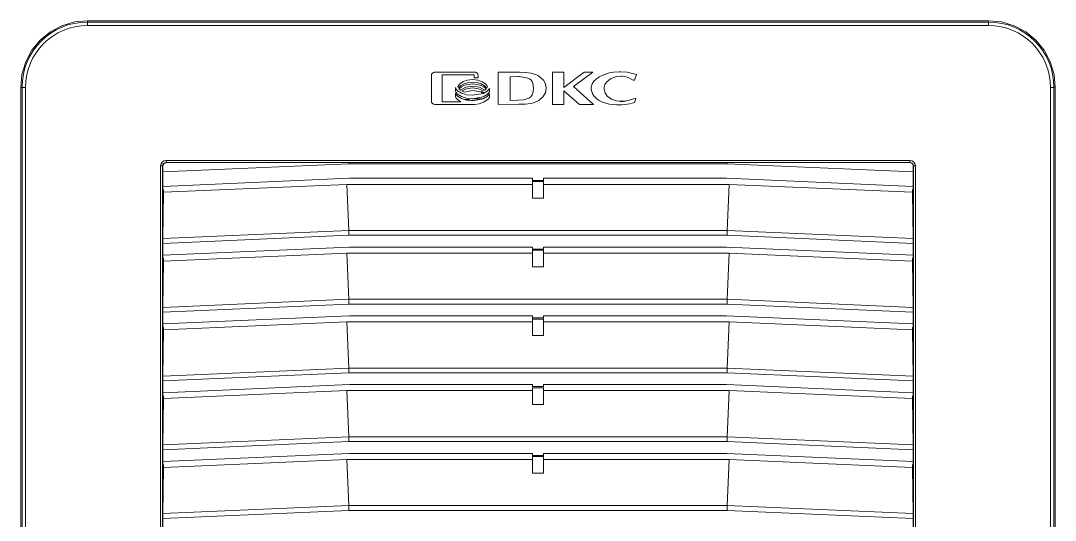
# Model space of a CAD drawing. Header units: millimetres. Extents: x -6000 to 26000, y -6000 to 26000.
# Drawn here: x 104.88 to 125.8, y -5023.27 to -5013.17 of the extents above; entities that cross this region are included whole.
import ezdxf

# ---------------------------------------------------------------- set-up
doc = ezdxf.new("R2010")
doc.units = ezdxf.units.MM
doc.header["$MEASUREMENT"] = 0
doc.layers.add('Чертеж и Рисунок_Ном._пера__7', color=7, linetype='Continuous', lineweight=15)

msp = doc.modelspace()

# ---------------------------------------------------------------- linework, layer by layer
at = {"layer": 'Чертеж и Рисунок_Ном._пера__7', "color": 7, "linetype": 'Continuous', "lineweight": 15}
for p, q in [((124.455, -5013.165), (106.233, -5013.165)), ((106.233, -5013.193), (106.233, -5013.165)), ((106.233, -5013.262), (106.233, -5013.193)), ((124.455, -5013.193), (106.233, -5013.193)), ((124.455, -5013.193), (124.455, -5013.165)), ((124.455, -5013.262), (124.455, -5013.193)), ((124.455, -5013.262), (106.233, -5013.262)), ((114.065, -5014.209), (113.255, -5014.209)), ((114.976, -5014.206), (114.539, -5014.209)), ((114.539, -5014.209), (114.539, -5014.858)), ((115.637, -5014.209), (115.637, -5014.858)), ((115.637, -5014.209), (115.867, -5014.209)), ((116.279, -5014.209), (115.867, -5014.514)), ((115.867, -5014.514), (115.867, -5014.209)), ((116.062, -5014.496), (116.454, -5014.209)), ((116.454, -5014.209), (116.279, -5014.209)), ((117.298, -5014.367), (117.336, -5014.255)), ((113.188, -5014.277), (113.188, -5014.79)), ((113.406, -5014.26), (114.051, -5014.26)), ((113.406, -5014.807), (113.406, -5014.26)), ((114.051, -5014.26), (114.051, -5014.32)), ((114.051, -5014.32), (114.132, -5014.32)), ((114.132, -5014.32), (114.132, -5014.277)), ((114.944, -5014.296), (114.783, -5014.299)), ((114.783, -5014.299), (114.783, -5014.778)), ((117.267, -5014.367), (117.298, -5014.367)), ((104.911, -5014.515), (104.884, -5014.515)), ((104.884, -5014.515), (104.884, -5032.737)), ((104.98, -5014.515), (104.911, -5014.515)), ((104.911, -5014.515), (104.911, -5032.737)), ((104.98, -5014.515), (104.98, -5032.737)), ((113.674, -5014.52), (113.674, -5014.59)), ((113.674, -5014.631), (113.674, -5014.703)), ((113.723, -5014.5), (113.737, -5014.527)), ((113.749, -5014.542), (113.777, -5014.568)), ((113.802, -5014.584), (113.86, -5014.608)), ((113.86, -5014.608), (114.022, -5014.579)), ((114.022, -5014.579), (114.183, -5014.607)), ((114.183, -5014.607), (114.241, -5014.583)), ((114.267, -5014.618), (114.197, -5014.618)), ((114.267, -5014.568), (114.296, -5014.544)), ((114.308, -5014.529), (114.323, -5014.505)), ((114.362, -5014.606), (114.362, -5014.536)), ((114.362, -5014.718), (114.362, -5014.646)), ((115.869, -5014.585), (116.18, -5014.858)), ((115.869, -5014.858), (115.869, -5014.585)), ((116.463, -5014.858), (116.062, -5014.496)), ((125.707, -5032.737), (125.707, -5014.515)), ((125.707, -5014.515), (125.777, -5014.515)), ((125.777, -5032.737), (125.777, -5014.515)), ((125.777, -5014.515), (125.804, -5014.515)), ((125.804, -5032.737), (125.804, -5014.515)), ((113.255, -5014.858), (114.065, -5014.858)), ((113.786, -5014.808), (113.406, -5014.807)), ((113.849, -5014.757), (113.96, -5014.757)), ((113.999, -5014.783), (114.034, -5014.783)), ((114.24, -5014.743), (114.027, -5014.743)), ((114.539, -5014.858), (114.953, -5014.856)), ((114.783, -5014.778), (114.93, -5014.775)), ((114.953, -5014.856), (114.958, -5014.856)), ((115.637, -5014.858), (115.869, -5014.858)), ((116.18, -5014.858), (116.463, -5014.858)), ((117.002, -5014.797), (117.065, -5014.797)), ((117.295, -5014.821), (117.324, -5014.738)), ((117.324, -5014.738), (117.3, -5014.738)), ((107.712, -5031.147), (107.712, -5016.104)), ((107.754, -5031.147), (107.754, -5016.104)), ((107.758, -5016.107), (107.754, -5016.104)), ((107.756, -5016.223), (111.519, -5016.058)), ((107.756, -5016.223), (107.758, -5016.107)), ((107.823, -5015.993), (122.864, -5015.993)), ((107.823, -5016.034), (122.864, -5016.034)), ((107.823, -5016.034), (107.828, -5016.039)), ((107.828, -5016.039), (111.518, -5016.036)), ((111.518, -5016.036), (119.169, -5016.036)), ((111.518, -5016.036), (111.519, -5016.058)), ((111.519, -5016.058), (119.168, -5016.058)), ((119.169, -5016.036), (119.168, -5016.058)), ((119.168, -5016.058), (122.932, -5016.223)), ((119.169, -5016.036), (122.879, -5016.039)), ((122.863, -5016.036), (122.864, -5016.034)), ((122.934, -5016.104), (122.932, -5016.105)), ((122.932, -5016.105), (122.932, -5016.223)), ((122.934, -5016.104), (122.934, -5031.147)), ((122.975, -5016.104), (122.975, -5031.147)), ((107.756, -5016.518), (107.756, -5016.223)), ((122.932, -5016.223), (122.932, -5016.518)), ((107.756, -5016.518), (111.532, -5016.353)), ((107.756, -5016.56), (107.756, -5016.518)), ((107.756, -5016.561), (107.756, -5016.518)), ((107.773, -5016.593), (107.756, -5016.56)), ((111.477, -5016.476), (107.773, -5016.637)), ((111.518, -5017.409), (111.477, -5016.476)), ((111.477, -5016.476), (115.233, -5016.476)), ((111.532, -5016.353), (115.233, -5016.353)), ((115.233, -5016.395), (115.233, -5016.353)), ((115.455, -5016.395), (115.233, -5016.395)), ((115.239, -5016.419), (115.233, -5016.395)), ((115.233, -5016.419), (115.239, -5016.419)), ((115.233, -5016.754), (115.233, -5016.419)), ((115.239, -5016.419), (115.449, -5016.419)), ((115.455, -5016.395), (115.449, -5016.419)), ((115.449, -5016.419), (115.455, -5016.419)), ((115.455, -5016.353), (119.155, -5016.353)), ((115.455, -5016.353), (115.455, -5016.395)), ((115.455, -5016.419), (115.455, -5016.754)), ((115.455, -5016.476), (119.211, -5016.476)), ((119.155, -5016.353), (122.932, -5016.518)), ((119.211, -5016.476), (119.17, -5017.409)), ((122.915, -5016.637), (119.211, -5016.476)), ((122.932, -5016.56), (122.915, -5016.593)), ((122.931, -5016.518), (122.931, -5016.563)), ((122.932, -5016.518), (122.932, -5016.56)), ((107.756, -5017.573), (107.773, -5016.637)), ((107.773, -5016.593), (107.773, -5016.637)), ((115.233, -5016.754), (115.455, -5016.754)), ((122.915, -5016.637), (122.915, -5016.593)), ((122.915, -5016.637), (122.931, -5017.573)), ((107.756, -5017.573), (111.518, -5017.409)), ((107.756, -5017.671), (111.52, -5017.507)), ((111.518, -5017.409), (119.17, -5017.409)), ((119.168, -5017.507), (111.52, -5017.507)), ((119.168, -5017.507), (122.932, -5017.671)), ((119.17, -5017.409), (122.931, -5017.573)), ((107.756, -5017.671), (107.756, -5017.909)), ((107.756, -5017.909), (111.532, -5017.744)), ((111.532, -5017.744), (115.233, -5017.744)), ((115.233, -5017.744), (115.233, -5017.786)), ((115.455, -5017.786), (115.233, -5017.786)), ((115.239, -5017.81), (115.233, -5017.786)), ((115.233, -5017.81), (115.239, -5017.81)), ((115.233, -5018.145), (115.233, -5017.81)), ((115.239, -5017.81), (115.449, -5017.81)), ((115.455, -5017.786), (115.449, -5017.81)), ((115.449, -5017.81), (115.455, -5017.81)), ((115.455, -5017.744), (119.155, -5017.744)), ((115.455, -5017.786), (115.455, -5017.744)), ((115.455, -5017.81), (115.455, -5018.145)), ((119.155, -5017.744), (122.932, -5017.909)), ((122.932, -5017.909), (122.932, -5017.671)), ((107.756, -5017.951), (107.756, -5017.909)), ((107.756, -5017.952), (107.756, -5017.909)), ((107.773, -5017.984), (107.756, -5017.951)), ((111.477, -5017.867), (107.773, -5018.028)), ((107.773, -5017.984), (107.773, -5018.028)), ((111.518, -5018.8), (111.477, -5017.867)), ((111.477, -5017.867), (115.233, -5017.867)), ((115.455, -5017.867), (119.211, -5017.867)), ((119.211, -5017.867), (119.17, -5018.8)), ((122.915, -5018.028), (119.211, -5017.867)), ((122.932, -5017.951), (122.915, -5017.984)), ((122.915, -5018.028), (122.915, -5017.984)), ((122.931, -5017.909), (122.931, -5017.954)), ((122.932, -5017.909), (122.932, -5017.951)), ((107.756, -5018.964), (107.773, -5018.028)), ((115.233, -5018.145), (115.455, -5018.145)), ((122.915, -5018.028), (122.931, -5018.964)), ((107.756, -5018.964), (111.518, -5018.8)), ((111.518, -5018.8), (119.17, -5018.8)), ((119.17, -5018.8), (122.931, -5018.964)), ((107.756, -5019.062), (111.52, -5018.898)), ((107.756, -5019.062), (107.756, -5019.3)), ((119.168, -5018.898), (111.52, -5018.898)), ((119.168, -5018.898), (122.932, -5019.062)), ((122.932, -5019.3), (122.932, -5019.062)), ((107.756, -5019.3), (111.532, -5019.135)), ((111.477, -5019.258), (107.773, -5019.419)), ((111.518, -5020.191), (111.477, -5019.258)), ((111.477, -5019.258), (115.233, -5019.258)), ((111.532, -5019.135), (115.233, -5019.135)), ((115.233, -5019.177), (115.233, -5019.135)), ((115.233, -5019.177), (115.455, -5019.177)), ((115.239, -5019.201), (115.233, -5019.177)), ((115.233, -5019.201), (115.239, -5019.201)), ((115.233, -5019.536), (115.233, -5019.201)), ((115.239, -5019.201), (115.449, -5019.201)), ((115.455, -5019.177), (115.449, -5019.201)), ((115.449, -5019.201), (115.455, -5019.201)), ((115.455, -5019.135), (119.155, -5019.135)), ((115.455, -5019.135), (115.455, -5019.177)), ((115.455, -5019.201), (115.455, -5019.536)), ((115.455, -5019.258), (119.211, -5019.258)), ((119.155, -5019.135), (122.932, -5019.3)), ((119.211, -5019.258), (119.17, -5020.191)), ((122.915, -5019.419), (119.211, -5019.258)), ((107.756, -5019.342), (107.756, -5019.3)), ((107.756, -5019.343), (107.756, -5019.3)), ((107.773, -5019.375), (107.756, -5019.342)), ((107.756, -5020.355), (107.773, -5019.419)), ((107.773, -5019.375), (107.773, -5019.419)), ((122.932, -5019.342), (122.915, -5019.375)), ((122.915, -5019.419), (122.915, -5019.375)), ((122.915, -5019.419), (122.931, -5020.355)), ((122.931, -5019.3), (122.931, -5019.345)), ((122.932, -5019.3), (122.932, -5019.342)), ((115.233, -5019.536), (115.455, -5019.536)), ((107.756, -5020.355), (111.518, -5020.191)), ((107.756, -5020.453), (111.52, -5020.289)), ((111.518, -5020.191), (119.17, -5020.191)), ((119.168, -5020.289), (111.52, -5020.289)), ((119.168, -5020.289), (122.932, -5020.453)), ((119.17, -5020.191), (122.931, -5020.355)), ((107.756, -5020.453), (107.756, -5020.691)), ((107.756, -5020.691), (111.532, -5020.526)), ((111.532, -5020.526), (115.233, -5020.526)), ((115.233, -5020.568), (115.233, -5020.526)), ((115.455, -5020.526), (119.155, -5020.526)), ((115.455, -5020.526), (115.455, -5020.568)), ((119.155, -5020.526), (122.932, -5020.691)), ((122.932, -5020.691), (122.932, -5020.453)), ((107.756, -5020.733), (107.756, -5020.691)), ((107.756, -5020.734), (107.756, -5020.691)), ((107.773, -5020.766), (107.756, -5020.733)), ((111.477, -5020.649), (107.773, -5020.81)), ((111.518, -5021.582), (111.477, -5020.649)), ((111.477, -5020.649), (115.233, -5020.649)), ((115.233, -5020.568), (115.455, -5020.568)), ((115.239, -5020.592), (115.233, -5020.568)), ((115.233, -5020.592), (115.239, -5020.592)), ((115.233, -5020.927), (115.233, -5020.592)), ((115.239, -5020.592), (115.449, -5020.592)), ((115.455, -5020.568), (115.449, -5020.592)), ((115.449, -5020.592), (115.455, -5020.592)), ((115.455, -5020.592), (115.455, -5020.927)), ((115.455, -5020.649), (119.211, -5020.649)), ((119.211, -5020.649), (119.17, -5021.582)), ((122.915, -5020.81), (119.211, -5020.649)), ((122.932, -5020.733), (122.915, -5020.766)), ((122.931, -5020.691), (122.931, -5020.736)), ((122.932, -5020.691), (122.932, -5020.733)), ((107.756, -5021.746), (107.773, -5020.81)), ((107.773, -5020.766), (107.773, -5020.81)), ((115.233, -5020.927), (115.455, -5020.927)), ((122.915, -5020.81), (122.915, -5020.766)), ((122.915, -5020.81), (122.931, -5021.746)), ((107.756, -5021.746), (111.518, -5021.582)), ((107.756, -5021.844), (111.52, -5021.68)), ((111.518, -5021.582), (119.17, -5021.582)), ((119.168, -5021.68), (111.52, -5021.68)), ((119.168, -5021.68), (122.932, -5021.844)), ((119.17, -5021.582), (122.931, -5021.746)), ((107.756, -5021.844), (107.756, -5022.082)), ((111.532, -5021.917), (107.756, -5022.082)), ((115.233, -5021.917), (111.532, -5021.917)), ((115.233, -5021.959), (115.233, -5021.917)), ((115.233, -5021.959), (115.455, -5021.959)), ((115.239, -5021.983), (115.233, -5021.959)), ((115.233, -5021.983), (115.239, -5021.983)), ((115.233, -5022.318), (115.233, -5021.983)), ((115.239, -5021.983), (115.449, -5021.983)), ((115.455, -5021.959), (115.449, -5021.983)), ((115.449, -5021.983), (115.455, -5021.983)), ((115.455, -5021.917), (119.155, -5021.917)), ((115.455, -5021.917), (115.455, -5021.959)), ((115.455, -5021.983), (115.455, -5022.318)), ((119.155, -5021.917), (122.932, -5022.082)), ((122.932, -5022.082), (122.932, -5021.844)), ((107.756, -5022.124), (107.756, -5022.082)), ((107.756, -5022.125), (107.756, -5022.082)), ((107.773, -5022.157), (107.756, -5022.124)), ((107.756, -5023.137), (107.773, -5022.201)), ((111.477, -5022.04), (107.773, -5022.201)), ((107.773, -5022.157), (107.773, -5022.201)), ((111.518, -5022.973), (111.477, -5022.04)), ((111.477, -5022.04), (115.233, -5022.04)), ((115.455, -5022.04), (119.211, -5022.04)), ((119.211, -5022.04), (119.17, -5022.973)), ((122.915, -5022.201), (119.211, -5022.04)), ((122.932, -5022.124), (122.915, -5022.157)), ((122.915, -5022.201), (122.915, -5022.157)), ((122.915, -5022.201), (122.931, -5023.137)), ((122.931, -5022.082), (122.931, -5022.127)), ((122.932, -5022.082), (122.932, -5022.124)), ((115.233, -5022.318), (115.455, -5022.318)), ((107.756, -5023.137), (111.518, -5022.973)), ((111.518, -5022.973), (119.17, -5022.973)), ((119.17, -5022.973), (122.931, -5023.137)), ((107.756, -5023.235), (111.52, -5023.071)), ((107.756, -5023.235), (107.756, -5023.473)), ((119.168, -5023.071), (111.52, -5023.071)), ((119.168, -5023.071), (122.932, -5023.235)), ((122.932, -5023.473), (122.932, -5023.235))]:
    msp.add_line(p, q, dxfattribs=at)
at = {"layer": 'Чертеж и Рисунок_Ном._пера__7', "color": 7, "linetype": 'Continuous', "lineweight": 15, "flags": 128}
for points in [[(106.233, -5013.165), (105.97, -5013.191), (105.716, -5013.268), (105.483, -5013.393), (105.279, -5013.56), (105.111, -5013.765), (104.986, -5013.998), (104.909, -5014.251), (104.884, -5014.515)], [(125.804, -5014.515), (125.778, -5014.251), (125.701, -5013.998), (125.577, -5013.765), (125.409, -5013.56), (125.205, -5013.393), (124.971, -5013.268), (124.718, -5013.191), (124.455, -5013.165)], [(113.255, -5014.209), (113.242, -5014.21), (113.229, -5014.214), (113.208, -5014.229), (113.193, -5014.25), (113.189, -5014.263), (113.188, -5014.277)], [(114.132, -5014.277), (114.127, -5014.25), (114.113, -5014.229), (114.091, -5014.214), (114.079, -5014.21), (114.065, -5014.209)], [(115.341, -5014.273), (115.316, -5014.26), (115.209, -5014.227), (115.094, -5014.211), (114.976, -5014.206)], [(117.01, -5014.2), (116.983, -5014.2), (116.872, -5014.209), (116.762, -5014.23), (116.656, -5014.266), (116.583, -5014.302), (116.481, -5014.382), (116.439, -5014.445), (116.422, -5014.507), (116.421, -5014.525)], [(117.336, -5014.255), (117.31, -5014.245), (117.202, -5014.218), (117.147, -5014.209), (117.01, -5014.2)], [(114.022, -5014.356), (113.92, -5014.367), (113.832, -5014.397), (113.764, -5014.442), (113.74, -5014.47), (113.723, -5014.5)], [(113.737, -5014.527), (113.783, -5014.479), (113.849, -5014.442), (113.93, -5014.417), (114.022, -5014.409)], [(114.022, -5014.44), (113.861, -5014.468), (113.797, -5014.501), (113.749, -5014.542)], [(114.323, -5014.505), (114.307, -5014.475), (114.283, -5014.446), (114.216, -5014.399), (114.126, -5014.367), (114.022, -5014.356)], [(114.022, -5014.409), (114.115, -5014.418), (114.196, -5014.442), (114.262, -5014.481), (114.308, -5014.529)], [(114.296, -5014.544), (114.248, -5014.501), (114.184, -5014.469), (114.022, -5014.44)], [(115.044, -5014.305), (114.993, -5014.299), (114.962, -5014.297), (114.944, -5014.296)], [(115.253, -5014.533), (115.241, -5014.432), (115.226, -5014.396), (115.204, -5014.368), (115.176, -5014.347), (115.139, -5014.329), (115.044, -5014.305)], [(115.228, -5014.834), (115.255, -5014.827), (115.358, -5014.781), (115.443, -5014.708), (115.494, -5014.624), (115.511, -5014.527), (115.495, -5014.443), (115.454, -5014.371), (115.361, -5014.287), (115.341, -5014.273)], [(116.68, -5014.54), (116.682, -5014.513), (116.698, -5014.459), (116.734, -5014.402), (116.81, -5014.339), (116.929, -5014.294), (117.016, -5014.285)], [(117.016, -5014.285), (117.044, -5014.286), (117.1, -5014.293), (117.167, -5014.312), (117.267, -5014.367)], [(114.022, -5014.675), (113.9, -5014.663), (113.796, -5014.63), (113.719, -5014.582), (113.692, -5014.552), (113.674, -5014.52)], [(113.674, -5014.59), (113.692, -5014.621), (113.719, -5014.651), (113.796, -5014.7), (113.9, -5014.732), (114.022, -5014.744)], [(114.022, -5014.785), (113.9, -5014.773), (113.796, -5014.741), (113.719, -5014.692), (113.692, -5014.662), (113.674, -5014.631)], [(113.777, -5014.568), (113.883, -5014.513), (114.022, -5014.492)], [(114.022, -5014.526), (113.901, -5014.542), (113.802, -5014.584)], [(114.022, -5014.492), (114.161, -5014.513), (114.267, -5014.568)], [(114.241, -5014.583), (114.143, -5014.541), (114.022, -5014.526)], [(114.362, -5014.536), (114.342, -5014.565), (114.314, -5014.591), (114.236, -5014.635), (114.022, -5014.675)], [(114.022, -5014.744), (114.236, -5014.705), (114.313, -5014.661), (114.342, -5014.634), (114.362, -5014.606)], [(114.362, -5014.646), (114.342, -5014.675), (114.314, -5014.702), (114.236, -5014.746), (114.022, -5014.785)], [(114.93, -5014.775), (115.058, -5014.767), (115.161, -5014.735), (115.2, -5014.704), (115.228, -5014.663), (115.247, -5014.605), (115.253, -5014.533)], [(116.421, -5014.525), (116.422, -5014.553), (116.447, -5014.647), (116.471, -5014.688), (116.538, -5014.756), (116.581, -5014.783), (116.66, -5014.818), (116.792, -5014.851), (116.86, -5014.859), (116.934, -5014.865), (117.008, -5014.866)], [(117.016, -5014.796), (116.989, -5014.795), (116.933, -5014.788), (116.827, -5014.751), (116.745, -5014.691), (116.7, -5014.627), (116.681, -5014.562), (116.68, -5014.54)], [(113.188, -5014.79), (113.193, -5014.816), (113.208, -5014.838), (113.229, -5014.853), (113.242, -5014.857), (113.255, -5014.858)], [(113.674, -5014.703), (113.69, -5014.732), (113.715, -5014.76), (113.786, -5014.808)], [(114.065, -5014.858), (114.151, -5014.846), (114.24, -5014.814), (114.315, -5014.769), (114.344, -5014.743), (114.362, -5014.718)], [(114.958, -5014.856), (114.985, -5014.855), (115.013, -5014.855), (115.061, -5014.853)], [(115.061, -5014.853), (115.089, -5014.851), (115.144, -5014.847), (115.228, -5014.834)], [(117.008, -5014.866), (117.036, -5014.866), (117.147, -5014.856), (117.202, -5014.847), (117.295, -5014.821)], [(117.3, -5014.738), (117.275, -5014.749), (117.167, -5014.781), (117.112, -5014.79), (117.016, -5014.796)], [(107.712, -5016.104), (107.721, -5016.061), (107.745, -5016.025), (107.781, -5016.001), (107.823, -5015.993)], [(107.712, -5016.104), (107.728, -5016.104), (107.741, -5016.104), (107.754, -5016.104)], [(107.754, -5016.104), (107.759, -5016.077), (107.774, -5016.055), (107.797, -5016.04), (107.823, -5016.034)], [(107.828, -5016.039), (107.815, -5016.04), (107.803, -5016.044), (107.79, -5016.05), (107.779, -5016.059), (107.763, -5016.082), (107.758, -5016.107)], [(107.823, -5015.993), (107.823, -5016.008), (107.823, -5016.022), (107.823, -5016.034)], [(122.932, -5016.105), (122.927, -5016.08), (122.921, -5016.068), (122.912, -5016.056), (122.901, -5016.048), (122.888, -5016.041), (122.863, -5016.036)], [(122.864, -5015.993), (122.907, -5016.001), (122.943, -5016.025), (122.967, -5016.061), (122.975, -5016.104)], [(122.864, -5016.034), (122.864, -5016.022), (122.864, -5016.008), (122.864, -5015.993)], [(122.864, -5016.034), (122.891, -5016.04), (122.913, -5016.055), (122.928, -5016.077), (122.934, -5016.104)], [(122.975, -5016.104), (122.96, -5016.104), (122.946, -5016.104), (122.934, -5016.104)], [(107.756, -5017.573), (107.756, -5017.594), (107.756, -5017.618), (107.756, -5017.644), (107.756, -5017.671)], [(111.518, -5017.409), (111.518, -5017.43), (111.519, -5017.454), (111.519, -5017.48), (111.52, -5017.507)], [(119.17, -5017.409), (119.17, -5017.43), (119.169, -5017.454), (119.169, -5017.48), (119.168, -5017.507)], [(122.932, -5017.671), (122.932, -5017.644), (122.932, -5017.618), (122.932, -5017.594), (122.931, -5017.573)], [(111.518, -5018.8), (111.518, -5018.821), (111.519, -5018.845), (111.519, -5018.871), (111.52, -5018.898)], [(119.17, -5018.8), (119.17, -5018.821), (119.169, -5018.845), (119.169, -5018.871), (119.168, -5018.898)], [(107.756, -5018.964), (107.756, -5018.985), (107.756, -5019.009), (107.756, -5019.035), (107.756, -5019.062)], [(122.932, -5019.062), (122.932, -5019.035), (122.932, -5019.009), (122.932, -5018.985), (122.931, -5018.964)], [(111.518, -5020.191), (111.518, -5020.212), (111.519, -5020.236), (111.519, -5020.262), (111.52, -5020.289)], [(119.17, -5020.191), (119.17, -5020.212), (119.169, -5020.236), (119.169, -5020.262), (119.168, -5020.289)], [(107.756, -5020.355), (107.756, -5020.376), (107.756, -5020.4), (107.756, -5020.426), (107.756, -5020.453)], [(122.932, -5020.453), (122.932, -5020.426), (122.932, -5020.4), (122.932, -5020.376), (122.931, -5020.355)], [(107.756, -5021.746), (107.756, -5021.767), (107.756, -5021.791), (107.756, -5021.817), (107.756, -5021.844)], [(111.518, -5021.582), (111.518, -5021.603), (111.519, -5021.627), (111.519, -5021.653), (111.52, -5021.68)], [(119.17, -5021.582), (119.17, -5021.603), (119.169, -5021.627), (119.169, -5021.653), (119.168, -5021.68)], [(122.932, -5021.844), (122.932, -5021.817), (122.932, -5021.791), (122.932, -5021.767), (122.931, -5021.746)], [(111.518, -5022.973), (111.518, -5022.994), (111.519, -5023.018), (111.519, -5023.044), (111.52, -5023.071)], [(119.17, -5022.973), (119.17, -5022.994), (119.169, -5023.018), (119.169, -5023.044), (119.168, -5023.071)], [(107.756, -5023.137), (107.756, -5023.158), (107.756, -5023.182), (107.756, -5023.208), (107.756, -5023.235)], [(122.932, -5023.235), (122.932, -5023.208), (122.932, -5023.182), (122.932, -5023.158), (122.931, -5023.137)]]:
    msp.add_lwpolyline(points, dxfattribs=at)
at = {"layer": 'Чертеж и Рисунок_Ном._пера__7', "color": 7, "linetype": 'Continuous', "lineweight": 15}
for centre, radius, start, end in [((106.233, -5014.515), 1.322, 90, 180), ((124.455, -5014.515), 1.322, 0, 90), ((106.233, -5014.515), 1.252, 90, 180), ((124.455, -5014.515), 1.252, 0, 90)]:
    msp.add_arc(centre, radius, start, end, dxfattribs=at)

doc.saveas('drawing.dxf')
